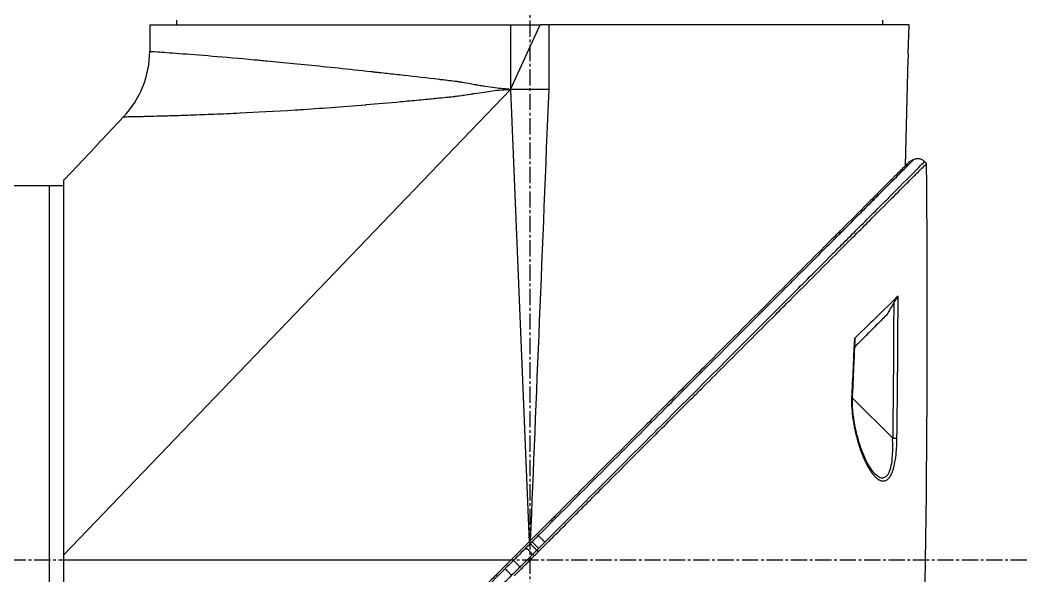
# Model space of a CAD drawing. Header units: millimetres. Extents: x 0 to 4378, y 0 to 2376.
# Drawn here: x 293.7 to 398.4, y 1586.8 to 1644.7 of the extents above; entities that cross this region are included whole.
import ezdxf

# ---------------------------------------------------------------- set-up
doc = ezdxf.new("R2010")
doc.units = ezdxf.units.MM
doc.header["$LTSCALE"] = 0.2
doc.linetypes.add('CENTER2', pattern=[1.125, 0.75, -0.125, 0.125, -0.125])
doc.layers.add('02_Center Line', color=1, linetype='CENTER2')

# ---------------------------------------------------------------- blocks, each defined once
blk = doc.blocks.new('A$C2641d59f')
for p, q in [((74.29, 1041.9), (74.28, 1042.4)), ((147.71, 1041.9), (147.72, 1042.4)), ((71.48, 1041.9), (71.46, 1039.12)), ((71.48, 1041.9), (112.08, 1041.9)), ((109, 1041.9), (109, 1035.2)), ((109, 1035.2), (112.08, 1041.9)), ((113, 1041.9), (112.08, 1041.9)), ((150.45, 1041.9), (113, 1041.9)), ((113, 1035.2), (113, 1041.9)), ((150.37, 1038.9), (150.45, 1041.9)), ((150.07, 1027.25), (150.36, 1038.4)), ((62.5, 986.72), (109, 1035.2)), ((109, 1035.2), (110.92, 988.1)), ((113, 1035.2), (109, 1035.2)), ((68.74, 1032.35), (65.86, 1029.3)), ((62.57, 1025.8), (65.87, 1029.3)), ((65.86, 1029.3), (65.87, 1029.3)), ((112.73, 1028.7), (112.73, 1028.7)), ((112.75, 1029), (112.75, 1029)), ((152.27, 1027.47), (152.07, 1027.68)), ((152.07, 1027.68), (152.27, 1027.47)), ((150.48, 1027.43), (150.48, 1027.43)), ((62.5, 1025.73), (62.5, 947.2)), ((150.03, 1025.63), (150.03, 1025.63)), ((56.5, 1025.2), (62.5, 1025.2)), ((61, 1025.2), (61, 947.2)), ((112.54, 1023.9), (112.54, 1023.9)), ((112.55, 1024.3), (112.56, 1024.3)), ((112.48, 1022.5), (112.48, 1022.5)), ((112.5, 1022.9), (112.5, 1022.9)), ((112.35, 1019.3), (112.35, 1019.3)), ((147.29, 1010.89), (147.29, 1010.89)), ((148.75, 998.89), (144.57, 1003.07)), ((111.64, 1001.88), (111.64, 1001.88)), ((149.19, 998.5), (149.19, 998.5)), ((111.45, 997.21), (111.45, 997.21)), ((146.84, 995.27), (146.84, 995.27)), ((147.85, 994.45), (147.85, 994.45)), ((111.45, 986.65), (111.29, 986.81)), ((111.72, 987.24), (111.88, 987.08)), ((109.02, 986.2), (62.5, 986.2))]:
    blk.add_line(p, q)
blk.add_arc((61.46, 1039.21), 10, 316.7002, 359.5)
at = {"extrusion": (0, 0, -1)}
for centre, major_axis, ratio, start_param, end_param in [((62.56, 1025.81), (-0.645, -0.685), 0.008693, 4.712313, 4.818503), ((62.56, 1025.81), (0.645, 0.685), 0.008695, 1.57072, 1.676912), ((-785.46, 1050.57), (-811.25, -457.18), 0.999757, 3.699285, 3.702015), ((-765.91, 1049.64), (-796.39, -443.67), 0.999758, 3.69711, 3.700721), ((144.24, 1006.71), (0.499, -0.023), 0.017622, 5.662599, 6.283185), ((144.08, 1003.42), (0.499, -0.025), 0.017552, 5.653897, 6.283186), ((111.81, 987.34), (-58.38, -58.45), 0.000062, 4.699422, 4.710548), ((111.29, 986.81), (-0.707, 0.707), 0.000023, 4.712389, 6.027061), ((109.12, 984.65), (-0.707, 0.708), 0.013293, 4.712381, 6.026413)]:
    blk.add_ellipse(centre, major_axis=major_axis, ratio=ratio, start_param=start_param, end_param=end_param, dxfattribs=at)
for points, knots in [([(109, 1035.2), (108.53, 1035.22), (107.98, 1035.27), (107.05, 1035.39), (106.72, 1035.44), (106.19, 1035.52), (105.92, 1035.56), (105.59, 1035.62), (105.43, 1035.65), (105.34, 1035.67), (105.31, 1035.67), (105.28, 1035.68), (105.27, 1035.68), (104.83, 1035.76), (104.46, 1035.83), (104, 1035.91), (103.86, 1035.93), (103.67, 1035.96), (103.59, 1035.97), (103.49, 1035.99), (103.45, 1035.99), (103.43, 1036), (103.42, 1036), (103.41, 1036), (103.41, 1036), (103.33, 1036.01), (103.13, 1036.03), (102.67, 1036.09), (102.49, 1036.11), (102.17, 1036.15), (102.06, 1036.16), (101.89, 1036.18), (101.79, 1036.19), (101.68, 1036.2), (101.62, 1036.21), (101.59, 1036.21), (101.58, 1036.22), (101.57, 1036.22), (100.3, 1036.37), (99.07, 1036.51), (97.3, 1036.71), (96.72, 1036.77), (95.87, 1036.87), (95.45, 1036.91), (94.96, 1036.97), (94.72, 1036.99), (94.6, 1037.01), (94.55, 1037.01), (94.52, 1037.02), (94.5, 1037.02), (92.16, 1037.28), (89.96, 1037.51), (86.91, 1037.82), (85.93, 1037.91), (84.53, 1038.05), (84.08, 1038.09), (83.41, 1038.15), (83.08, 1038.18), (82.71, 1038.22), (82.52, 1038.24), (82.43, 1038.24), (82.39, 1038.25), (82.36, 1038.25), (82.35, 1038.25), (80.77, 1038.4), (79.3, 1038.52), (76.67, 1038.74), (75.51, 1038.83), (73.57, 1038.98), (72.8, 1039.03), (71.74, 1039.1), (71.46, 1039.12), (71.46, 1039.12)], [0, 0, 0, 0, 0.03125, 0.03125, 0.046875, 0.046875, 0.054688, 0.058594, 0.060547, 0.061523, 0.062012, 0.062012, 0.0625, 0.0625, 0.078125, 0.078125, 0.085938, 0.085938, 0.089844, 0.091797, 0.092773, 0.093262, 0.093506, 0.093506, 0.09375, 0.09375, 0.109375, 0.109375, 0.117188, 0.117188, 0.121094, 0.121094, 0.123047, 0.124023, 0.124512, 0.124878, 0.124878, 0.125, 0.125, 0.1875, 0.1875, 0.21875, 0.21875, 0.234375, 0.242188, 0.246094, 0.248047, 0.249023, 0.249023, 0.25, 0.25, 0.375, 0.375, 0.4375, 0.4375, 0.46875, 0.46875, 0.484375, 0.492188, 0.496094, 0.498047, 0.499023, 0.499023, 0.5, 0.5, 0.625, 0.625, 0.75, 0.75, 0.875, 0.875, 1, 1, 1, 1]), ([(150.37, 1038.9), (150.37, 1038.85), (150.37, 1038.8), (150.36, 1038.69), (150.36, 1038.64), (150.36, 1038.55), (150.36, 1038.51), (150.36, 1038.45), (150.36, 1038.42), (150.36, 1038.41), (150.36, 1038.4), (150.36, 1038.4), (150.36, 1038.4), (150.36, 1038.4), (150.36, 1038.4), (150.36, 1038.4), (150.36, 1038.4), (150.36, 1038.4)], [-0.15745551, -0.15745551, -0.15745551, -0.15745551, -0.14166117, -0.14166117, -0.12412913, -0.12412913, -0.1081014, -0.1081014, -0.0880942, -0.0880942, -0.08251292, -0.08251292, -0.08028474, -0.08028474, -0.07872837, -0.07872837, -0.07872826, -0.07872826, -0.07872826, -0.07872826]), ([(68.74, 1032.35), (68.74, 1032.35), (68.79, 1032.35), (68.92, 1032.35), (68.99, 1032.35), (69.07, 1032.36), (69.17, 1032.36), (69.22, 1032.36), (69.28, 1032.36), (69.34, 1032.36), (69.37, 1032.36), (69.4, 1032.36), (69.43, 1032.36), (69.45, 1032.36), (69.47, 1032.36), (69.49, 1032.36), (69.49, 1032.36), (69.5, 1032.36), (69.51, 1032.36), (69.52, 1032.36), (69.52, 1032.36), (69.53, 1032.36), (69.53, 1032.36), (69.53, 1032.36), (69.53, 1032.36), (69.53, 1032.36), (69.54, 1032.36), (69.54, 1032.36), (69.66, 1032.37), (69.79, 1032.37), (69.96, 1032.37), (70.04, 1032.37), (70.13, 1032.38), (70.22, 1032.38), (70.27, 1032.38), (70.32, 1032.38), (70.37, 1032.38), (70.4, 1032.38), (70.43, 1032.38), (70.45, 1032.38), (70.47, 1032.38), (70.48, 1032.38), (70.49, 1032.38), (70.5, 1032.38), (70.51, 1032.38), (70.52, 1032.38), (70.52, 1032.38), (70.53, 1032.38), (70.53, 1032.38), (70.53, 1032.38), (70.54, 1032.38), (70.54, 1032.38), (70.68, 1032.39), (70.85, 1032.39), (71.08, 1032.4), (71.19, 1032.4), (71.32, 1032.4), (71.46, 1032.41), (71.53, 1032.41), (71.6, 1032.41), (71.68, 1032.41), (71.71, 1032.41), (71.75, 1032.41), (71.79, 1032.41), (71.81, 1032.42), (71.83, 1032.42), (71.85, 1032.42), (71.87, 1032.42), (71.88, 1032.42), (71.89, 1032.42), (71.9, 1032.42), (71.91, 1032.42), (71.92, 1032.42), (72.28, 1032.43), (72.63, 1032.44), (72.93, 1032.44), (73.22, 1032.45), (73.47, 1032.46), (73.66, 1032.47), (73.66, 1032.47), (73.66, 1032.47), (73.67, 1032.47), (73.67, 1032.47), (73.69, 1032.47), (73.7, 1032.47), (74.03, 1032.48), (74.36, 1032.49), (74.7, 1032.5), (75.03, 1032.51), (75.37, 1032.52), (75.7, 1032.53), (75.72, 1032.53), (75.74, 1032.53), (75.77, 1032.53), (76.51, 1032.56), (77.31, 1032.59), (78.17, 1032.63), (79.02, 1032.66), (79.92, 1032.7), (80.88, 1032.75), (80.89, 1032.75), (80.89, 1032.75), (80.9, 1032.75), (82.54, 1032.83), (84.43, 1032.93), (86.6, 1033.06), (86.75, 1033.07), (86.91, 1033.08), (87.07, 1033.09), (89.11, 1033.23), (91.4, 1033.39), (93.94, 1033.6), (93.95, 1033.61), (93.96, 1033.61), (93.97, 1033.61), (95.14, 1033.7), (96.35, 1033.81), (97.58, 1033.92), (98.19, 1033.98), (98.82, 1034.04), (99.44, 1034.1), (99.76, 1034.13), (100.08, 1034.16), (100.39, 1034.19), (100.63, 1034.21), (100.87, 1034.24), (101.11, 1034.26), (101.19, 1034.27), (101.27, 1034.28), (101.35, 1034.28), (101.66, 1034.31), (101.98, 1034.35), (102.29, 1034.38), (102.45, 1034.39), (102.61, 1034.41), (102.77, 1034.43), (102.85, 1034.43), (102.93, 1034.44), (103.01, 1034.45), (103.05, 1034.46), (103.09, 1034.46), (103.13, 1034.46), (103.16, 1034.47), (103.2, 1034.47), (103.24, 1034.48), (103.26, 1034.48), (103.26, 1034.48), (103.26, 1034.48), (103.39, 1034.49), (103.6, 1034.52), (103.91, 1034.56), (104.07, 1034.59), (104.26, 1034.61), (104.47, 1034.65), (104.57, 1034.66), (104.68, 1034.68), (104.8, 1034.7), (104.86, 1034.71), (104.92, 1034.71), (104.99, 1034.72), (105.02, 1034.73), (105.05, 1034.73), (105.08, 1034.74), (105.1, 1034.74), (105.11, 1034.74), (105.13, 1034.75), (105.14, 1034.75), (105.14, 1034.75), (105.15, 1034.75), (105.16, 1034.75), (105.17, 1034.75), (105.18, 1034.75), (105.58, 1034.82), (105.94, 1034.87), (106.26, 1034.92), (106.58, 1034.97), (106.86, 1035.01), (107.1, 1035.04), (107.1, 1035.04), (107.1, 1035.04), (107.11, 1035.04), (107.45, 1035.08), (107.78, 1035.12), (108.09, 1035.14), (108.41, 1035.17), (108.71, 1035.19), (109, 1035.2)], [0, 0, 0, 0, 0.0625, 0.0625, 0.0625, 0.09375, 0.09375, 0.09375, 0.109375, 0.109375, 0.109375, 0.117187, 0.117187, 0.117187, 0.121094, 0.121094, 0.121094, 0.123047, 0.123047, 0.123047, 0.124023, 0.124023, 0.124023, 0.124512, 0.124512, 0.124512, 0.125, 0.125, 0.125, 0.15625, 0.15625, 0.15625, 0.171875, 0.171875, 0.171875, 0.179687, 0.179687, 0.179687, 0.183594, 0.183594, 0.183594, 0.185547, 0.185547, 0.185547, 0.186523, 0.186523, 0.186523, 0.187256, 0.187256, 0.187256, 0.1875, 0.1875, 0.1875, 0.21875, 0.21875, 0.21875, 0.234375, 0.234375, 0.234375, 0.242187, 0.242187, 0.242187, 0.246094, 0.246094, 0.246094, 0.248047, 0.248047, 0.248047, 0.249023, 0.249023, 0.249023, 0.25, 0.25, 0.25, 0.28125, 0.28125, 0.28125, 0.312012, 0.312012, 0.312012, 0.312378, 0.312378, 0.312378, 0.313476, 0.313476, 0.313476, 0.34375, 0.34375, 0.34375, 0.373047, 0.373047, 0.373047, 0.375, 0.375, 0.375, 0.4375, 0.4375, 0.4375, 0.499512, 0.499512, 0.499512, 0.5, 0.5, 0.5, 0.625, 0.625, 0.625, 0.633846, 0.633846, 0.633846, 0.749512, 0.749512, 0.749512, 0.75, 0.75, 0.75, 0.8125, 0.8125, 0.8125, 0.84375, 0.84375, 0.84375, 0.859375, 0.859375, 0.859375, 0.871094, 0.871094, 0.871094, 0.875, 0.875, 0.875, 0.890625, 0.890625, 0.890625, 0.898438, 0.898438, 0.898438, 0.902344, 0.902344, 0.902344, 0.904297, 0.904297, 0.904297, 0.906128, 0.906128, 0.906128, 0.907048, 0.907048, 0.907048, 0.921875, 0.921875, 0.921875, 0.929688, 0.929688, 0.929688, 0.933594, 0.933594, 0.933594, 0.935547, 0.935547, 0.935547, 0.936523, 0.936523, 0.936523, 0.937012, 0.937012, 0.937012, 0.937256, 0.937256, 0.937256, 0.9375, 0.9375, 0.9375, 0.953125, 0.953125, 0.953125, 0.968506, 0.968506, 0.968506, 0.96875, 0.96875, 0.96875, 0.984375, 0.984375, 0.984375, 1, 1, 1, 1]), ([(150.48, 1027.66), (150.48, 1027.66), (150.45, 1027.63), (150.33, 1027.51), (150.25, 1027.43), (149.89, 1027.07), (149.55, 1026.73), (148.8, 1025.98), (148.45, 1025.63), (147.85, 1025.03), (147.62, 1024.8), (147.1, 1024.28), (146.8, 1023.98), (145.67, 1022.85), (144.75, 1021.93), (143.18, 1020.36), (142.58, 1019.76), (138.47, 1015.65), (134.08, 1011.26), (128.45, 1005.63), (127.85, 1005.03), (125.9, 1003.08), (124.55, 1001.73), (121.7, 998.88), (120.2, 997.38), (117.07, 994.25), (115.44, 992.62), (113.38, 990.56), (112.96, 990.14), (112.23, 989.41), (111.93, 989.11), (111.42, 988.6), (111.17, 988.35), (110.82, 988), (110.8, 987.98), (110.38, 987.56), (110.19, 987.37), (109.82, 987), (109.64, 986.82), (109.31, 986.49), (109.18, 986.36), (108.94, 986.12), (108.85, 986.03), (108.65, 985.83), (108.55, 985.73), (108.16, 985.34), (107.87, 985.05), (107.19, 984.37), (106.78, 983.96), (104.72, 981.9), (103.09, 980.27), (99.95, 977.13), (98.45, 975.63), (94.22, 971.4), (91.53, 968.71), (88.39, 965.57), (87.84, 965.02), (86.25, 963.43), (85.22, 962.4), (82.36, 959.54), (80.58, 957.76), (78.26, 955.44), (77.61, 954.79), (76.44, 953.62), (75.91, 953.09), (74.96, 952.14), (74.54, 951.72), (73.43, 950.61), (72.79, 949.97), (71.8, 948.98), (71.42, 948.6), (70.96, 948.14), (70.84, 948.02), (70.54, 947.72), (70.37, 947.54), (69.99, 947.17), (69.82, 947), (69.65, 946.83), (69.61, 946.79), (69.57, 946.75), (69.56, 946.74), (69.55, 946.72), (69.54, 946.72), (69.54, 946.72), (69.54, 946.72), (69.54, 946.72), (69.54, 946.72), (69.54, 946.72), (69.54, 946.72), (69.54, 946.72)], [0, 0, 0, 0, 0.264332, 0.264332, 0.528758, 0.528758, 1.056139, 1.056139, 1.406505, 1.406505, 1.606603, 1.606603, 1.835356, 1.835356, 2.445847, 2.445847, 2.794554, 2.794554, 4.769924, 4.769924, 5.00797, 5.00797, 5.526041, 5.526041, 6.089229, 6.089229, 6.695329, 6.695329, 6.850985, 6.850985, 6.965758, 6.965758, 7.072004, 7.072004, 7.117238, 7.117238, 7.152898, 7.152898, 7.188974, 7.188974, 7.2161, 7.2161, 7.234487, 7.234487, 7.254339, 7.254339, 7.310164, 7.310164, 7.395171, 7.395171, 7.733586, 7.733586, 8.048233, 8.048233, 8.627304, 8.627304, 8.751092, 8.751092, 8.989797, 8.989797, 9.432477, 9.432477, 9.613385, 9.613385, 9.771568, 9.771568, 9.909899, 9.909899, 10.152258, 10.152258, 10.334616, 10.334616, 10.403043, 10.403043, 10.523121, 10.523121, 10.703617, 10.703617, 10.793786, 10.793786, 10.838901, 10.838901, 10.861447, 10.861447, 10.872715, 10.872715, 10.878346, 10.878346, 10.883825, 10.883825, 10.883825, 10.883825]), ([(150.93, 1027.87), (150.93, 1027.87), (150.86, 1027.81), (150.7, 1027.65), (150.7, 1027.64), (150.69, 1027.64), (150.69, 1027.63), (150.6, 1027.55), (150.49, 1027.44), (150.35, 1027.3), (150.29, 1027.23), (150.21, 1027.16), (150.13, 1027.07), (150.09, 1027.03), (150.04, 1026.99), (150, 1026.94), (149.98, 1026.92), (149.96, 1026.9), (149.93, 1026.88), (149.93, 1026.88), (149.93, 1026.88), (149.93, 1026.87), (149.91, 1026.85), (149.87, 1026.82), (149.86, 1026.8), (149.64, 1026.58), (149.33, 1026.27), (148.86, 1025.8), (148.62, 1025.56), (148.34, 1025.28), (148.02, 1024.96), (147.86, 1024.79), (147.68, 1024.62), (147.49, 1024.43), (147.4, 1024.34), (147.3, 1024.24), (147.2, 1024.14), (147.15, 1024.09), (147.1, 1024.04), (147.05, 1023.99), (147.03, 1023.96), (147.01, 1023.94), (146.99, 1023.92), (146.98, 1023.92), (146.98, 1023.91), (146.97, 1023.91), (146.94, 1023.88), (146.9, 1023.83), (146.89, 1023.83), (146.75, 1023.68), (146.37, 1023.3), (145.68, 1022.61), (145.33, 1022.26), (144.9, 1021.83), (144.38, 1021.31), (144.12, 1021.05), (143.84, 1020.77), (143.53, 1020.46), (143.37, 1020.3), (143.21, 1020.14), (143.05, 1019.97), (142.96, 1019.89), (142.88, 1019.8), (142.79, 1019.72), (142.75, 1019.67), (142.7, 1019.63), (142.66, 1019.58), (142.64, 1019.57), (142.62, 1019.55), (142.61, 1019.53), (142.6, 1019.53), (142.6, 1019.52), (142.59, 1019.52), (142.56, 1019.49), (142.53, 1019.45), (142.52, 1019.45), (141.83, 1018.76), (140.48, 1017.4), (138.24, 1015.16), (138.08, 1014.99), (137.91, 1014.83), (137.74, 1014.66), (137.66, 1014.57), (137.57, 1014.49), (137.48, 1014.4), (137.44, 1014.36), (137.4, 1014.31), (137.35, 1014.27), (137.33, 1014.25), (137.31, 1014.22), (137.28, 1014.2), (137.25, 1014.17), (137.23, 1014.15), (137.22, 1014.14), (134.64, 1011.55), (131.27, 1008.17), (127.03, 1003.94), (126.39, 1003.29), (125.73, 1002.63), (125.05, 1001.95), (121.24, 998.14), (116.82, 993.72), (111.88, 988.77)], [0, 0, 0, 0, 0.06075, 0.06075, 0.06075, 0.0625, 0.0625, 0.0625, 0.09375, 0.09375, 0.09375, 0.109375, 0.109375, 0.109375, 0.117188, 0.117188, 0.117188, 0.120939, 0.120939, 0.120939, 0.121094, 0.121094, 0.121094, 0.125, 0.125, 0.125, 0.1875, 0.1875, 0.1875, 0.21875, 0.21875, 0.21875, 0.234375, 0.234375, 0.234375, 0.242188, 0.242188, 0.242188, 0.246094, 0.246094, 0.246094, 0.247666, 0.247666, 0.247666, 0.248047, 0.248047, 0.248047, 0.25, 0.25, 0.25, 0.3125, 0.3125, 0.3125, 0.34375, 0.34375, 0.34375, 0.359375, 0.359375, 0.359375, 0.367187, 0.367187, 0.367187, 0.371094, 0.371094, 0.371094, 0.373047, 0.373047, 0.373047, 0.373765, 0.373765, 0.373765, 0.374023, 0.374023, 0.374023, 0.37516, 0.37516, 0.37516, 0.484375, 0.484375, 0.484375, 0.492187, 0.492187, 0.492187, 0.496094, 0.496094, 0.496094, 0.498047, 0.498047, 0.498047, 0.498931, 0.498931, 0.498931, 0.5, 0.5, 0.5, 0.75, 0.75, 0.75, 0.788006, 0.788006, 0.788006, 1, 1, 1, 1]), ([(112.57, 988.09), (117.16, 992.69), (121.64, 997.17), (125.86, 1001.4), (130.25, 1005.8), (134.39, 1009.94), (138.06, 1013.62), (138.11, 1013.68), (138.19, 1013.75), (138.22, 1013.79), (138.27, 1013.83), (138.3, 1013.87), (138.34, 1013.9), (139.36, 1014.93), (140.77, 1016.34), (142.43, 1018), (142.81, 1018.39), (143.21, 1018.79), (143.62, 1019.2), (144.12, 1019.7), (144.64, 1020.22), (145.16, 1020.75), (145.64, 1021.22), (146.12, 1021.7), (146.59, 1022.18), (146.83, 1022.42), (147.07, 1022.66), (147.3, 1022.9), (147.42, 1023.01), (147.54, 1023.13), (147.66, 1023.25), (147.77, 1023.37), (147.9, 1023.49), (148, 1023.6), (148.02, 1023.62), (148.04, 1023.63), (148.06, 1023.65), (149.48, 1025.08), (150.44, 1026.05), (151.05, 1026.66), (151.14, 1026.75), (151.22, 1026.83), (151.29, 1026.9), (151.54, 1027.15), (151.71, 1027.33), (151.83, 1027.45), (152.01, 1027.62), (152.05, 1027.67), (152.06, 1027.68)], [0, 0, 0, 0, 0.243156, 0.243156, 0.243156, 0.496094, 0.496094, 0.496094, 0.49988, 0.49988, 0.49988, 0.504451, 0.504451, 0.504451, 0.625, 0.625, 0.625, 0.652935, 0.652935, 0.652935, 0.6875, 0.6875, 0.6875, 0.71875, 0.71875, 0.71875, 0.734375, 0.734375, 0.734375, 0.742187, 0.742187, 0.742187, 0.75, 0.75, 0.75, 0.751384, 0.751384, 0.751384, 0.859711, 0.859711, 0.859711, 0.875, 0.875, 0.875, 0.92633, 0.92633, 0.92633, 1, 1, 1, 1]), ([(152.06, 1027.68), (152.03, 1027.71), (151.99, 1027.74), (151.95, 1027.77), (151.91, 1027.8), (151.87, 1027.83), (151.82, 1027.85), (151.78, 1027.88), (151.73, 1027.9), (151.68, 1027.92), (151.63, 1027.93), (151.58, 1027.95), (151.53, 1027.96), (151.48, 1027.97), (151.42, 1027.97), (151.37, 1027.97), (151.32, 1027.97), (151.27, 1027.97), (151.21, 1027.96), (151.16, 1027.95), (151.11, 1027.94), (151.07, 1027.93), (151.02, 1027.91), (150.97, 1027.89), (150.93, 1027.87)], [0.00001, 0.00001, 0.00001, 0.00001, 0.125, 0.125, 0.125, 0.25, 0.25, 0.25, 0.375, 0.375, 0.375, 0.5, 0.5, 0.5, 0.625, 0.625, 0.625, 0.75, 0.75, 0.75, 0.875, 0.875, 0.875, 1, 1, 1, 1]), ([(111.88, 987.08), (111.93, 987.13), (111.97, 987.17), (112.07, 987.27), (112.11, 987.31), (112.25, 987.45), (112.34, 987.54), (112.62, 987.81), (112.8, 988), (113.1, 988.3), (113.23, 988.42), (113.84, 989.04), (114.32, 989.52), (115.14, 990.34), (115.46, 990.66), (116.22, 991.42), (116.65, 991.85), (117.66, 992.86), (118.24, 993.44), (119.58, 994.78), (120.34, 995.54), (122.12, 997.32), (123.13, 998.33), (124.71, 999.91), (125.28, 1000.48), (126.5, 1001.7), (127.15, 1002.35), (128.13, 1003.33), (128.48, 1003.67), (129.59, 1004.79), (130.37, 1005.57), (132.01, 1007.2), (132.87, 1008.07), (134.69, 1009.89), (135.65, 1010.85), (137.09, 1012.29), (137.58, 1012.78), (138.99, 1014.19), (139.89, 1015.08), (141.57, 1016.77), (142.35, 1017.55), (143.78, 1018.98), (144.42, 1019.62), (145.57, 1020.77), (146.09, 1021.29), (147.44, 1022.64), (148.23, 1023.43), (149.46, 1024.66), (149.93, 1025.13), (150.66, 1025.86), (150.93, 1026.13), (151.35, 1026.55), (151.51, 1026.71), (151.85, 1027.05), (152.01, 1027.21), (152.17, 1027.37), (152.21, 1027.41), (152.25, 1027.45), (152.26, 1027.46), (152.27, 1027.47), (152.27, 1027.47), (152.27, 1027.47), (152.27, 1027.47), (152.27, 1027.47), (152.27, 1027.47), (152.27, 1027.47), (152.27, 1027.47), (152.27, 1027.47)], [-7.729592, -7.729592, -7.729592, -7.729592, -7.71044, -7.71044, -7.69072, -7.69072, -7.65201, -7.65201, -7.574312, -7.574312, -7.522506, -7.522506, -7.315221, -7.315221, -7.177151, -7.177151, -6.993063, -6.993063, -6.7477, -6.7477, -6.420577, -6.420577, -5.984557, -5.984557, -5.735856, -5.735856, -5.451942, -5.451942, -5.300422, -5.300422, -4.9539, -4.9539, -4.557704, -4.557704, -4.105179, -4.105179, -3.863816, -3.863816, -3.40942, -3.40942, -2.98401, -2.98401, -2.611687, -2.611687, -2.28576, -2.28576, -1.715015, -1.715015, -1.28633, -1.28633, -0.964845, -0.964845, -0.723574, -0.723574, -0.36177, -0.36177, -0.180858, -0.180858, -0.090444, -0.090444, -0.045229, -0.045229, -0.022617, -0.022617, -0.011309, -0.011309, -0.000001, -0.000001, -0.000001, -0.000001]), ([(149.31, 1013.68), (148.85, 1013.24), (148.16, 1012.56), (146.61, 1011.05), (145.77, 1010.24), (144.76, 1009.24)], [0.0000029, 0.0000029, 0.0000029, 0.0000029, 0.3832328, 0.3832328, 0.6375563, 0.6375563, 0.6375563, 0.6375563]), ([(148.86, 1012.99), (148.74, 1012.78), (148.62, 1012.57), (148.38, 1012.16), (148.26, 1011.95), (148.14, 1011.74)], [-0.1435857, -0.1435857, -0.1435857, -0.1435857, -0.0718018, -0.0718018, -0.0000074, -0.0000074, -0.0000074, -0.0000074]), ([(149.31, 1013.68), (149.3, 1013.67), (149.29, 1013.65), (149.26, 1013.61), (149.24, 1013.59), (149.19, 1013.51), (149.14, 1013.45), (149.02, 1013.26), (148.94, 1013.12), (148.86, 1012.99)], [0, 0, 0, 0, 0.00895126, 0.00895126, 0.01944765, 0.01944765, 0.04220813, 0.04220813, 0.0762287, 0.0762287, 0.0762287, 0.0762287]), ([(148.14, 1011.74), (147.83, 1011.44), (147.52, 1011.13), (147.19, 1010.79), (146.81, 1010.41), (146.41, 1010.01), (145.99, 1009.59), (145.98, 1009.58), (145.97, 1009.57), (145.96, 1009.56), (145.59, 1009.19), (145.21, 1008.81), (144.82, 1008.42)], [0.0000092, 0.0000092, 0.0000092, 0.0000092, 0.2496691, 0.2496691, 0.2496691, 0.5366951, 0.5366951, 0.5366951, 0.5448948, 0.5448948, 0.5448948, 0.7978621, 0.7978621, 0.7978621, 0.7978621]), ([(144.85, 1009.25), (144.85, 1009.26), (144.85, 1009.27), (144.84, 1009.28), (144.83, 1009.28), (144.81, 1009.28), (144.8, 1009.27), (144.79, 1009.26), (144.77, 1009.25), (144.76, 1009.24)], [0.12759185, 0.12759185, 0.12759185, 0.12759185, 0.14159583, 0.14159583, 0.15768994, 0.15768994, 0.1672569, 0.1672569, 0.17680899, 0.17680899, 0.17680899, 0.17680899]), ([(144.49, 1003.41), (144.47, 1003.04), (144.47, 1002.66), (144.48, 1002.28), (144.5, 1001.9), (144.54, 1001.52), (144.58, 1001.17), (144.58, 1001.16), (144.58, 1001.15), (144.58, 1001.13), (144.63, 1000.79), (144.68, 1000.44), (144.75, 1000.1), (144.81, 999.76), (144.88, 999.44), (144.96, 999.13), (144.97, 999.11), (144.97, 999.09), (144.98, 999.07), (145.07, 998.73), (145.16, 998.4), (145.26, 998.09), (145.34, 997.85), (145.42, 997.62), (145.51, 997.39), (145.54, 997.31), (145.57, 997.23), (145.6, 997.16), (145.68, 996.96), (145.77, 996.76), (145.85, 996.58), (145.97, 996.34), (146.07, 996.13), (146.21, 995.9), (146.28, 995.77), (146.35, 995.66), (146.42, 995.55), (146.48, 995.46), (146.54, 995.37), (146.61, 995.27), (146.68, 995.17), (146.76, 995.08), (146.83, 995), (146.86, 994.97), (146.88, 994.95), (146.9, 994.93), (146.95, 994.88), (147, 994.83), (147.06, 994.77), (147.14, 994.7), (147.23, 994.63), (147.31, 994.58), (147.35, 994.56), (147.38, 994.55), (147.41, 994.53), (147.46, 994.51), (147.51, 994.49), (147.56, 994.47), (147.6, 994.46), (147.64, 994.46), (147.68, 994.45), (147.78, 994.44), (147.86, 994.45), (147.95, 994.47), (148, 994.49), (148.06, 994.52), (148.12, 994.55), (148.15, 994.57), (148.18, 994.59), (148.21, 994.61), (148.29, 994.68), (148.36, 994.76), (148.44, 994.86), (148.51, 994.97), (148.58, 995.09), (148.64, 995.22), (148.64, 995.23), (148.64, 995.24), (148.65, 995.25), (148.7, 995.37), (148.75, 995.51), (148.8, 995.66), (148.88, 995.9), (148.94, 996.17), (148.98, 996.41), (149, 996.49), (149.01, 996.58), (149.03, 996.67), (149.08, 996.99), (149.12, 997.35), (149.15, 997.67), (149.15, 997.7), (149.15, 997.73), (149.15, 997.76), (149.16, 997.86), (149.17, 997.95), (149.17, 998.04), (149.17, 998.13), (149.18, 998.21), (149.18, 998.29), (149.18, 998.3), (149.18, 998.31), (149.18, 998.32), (149.19, 998.5), (149.19, 998.67), (149.2, 998.89)], [0, 0, 0, 0, 0.06061, 0.06061, 0.06061, 0.122541, 0.122541, 0.122541, 0.125, 0.125, 0.125, 0.18804, 0.18804, 0.18804, 0.25, 0.25, 0.25, 0.254168, 0.254168, 0.254168, 0.323919, 0.323919, 0.323919, 0.375, 0.375, 0.375, 0.39207, 0.39207, 0.39207, 0.4375, 0.4375, 0.4375, 0.5, 0.5, 0.5, 0.533908, 0.533908, 0.533908, 0.5625, 0.5625, 0.5625, 0.59375, 0.59375, 0.59375, 0.602455, 0.602455, 0.602455, 0.625, 0.625, 0.625, 0.65625, 0.65625, 0.65625, 0.669312, 0.669312, 0.669312, 0.6875, 0.6875, 0.6875, 0.700546, 0.700546, 0.700546, 0.731289, 0.731289, 0.731289, 0.75, 0.75, 0.75, 0.759109, 0.759109, 0.759109, 0.785061, 0.785061, 0.785061, 0.81088, 0.81088, 0.81088, 0.8125, 0.8125, 0.8125, 0.835978, 0.835978, 0.835978, 0.875, 0.875, 0.875, 0.888263, 0.888263, 0.888263, 0.9375, 0.9375, 0.9375, 0.942362, 0.942362, 0.942362, 0.956225, 0.956225, 0.956225, 0.96875, 0.96875, 0.96875, 0.970886, 0.970886, 0.970886, 1, 1, 1, 1]), ([(146.84, 995.27), (146.68, 995.45), (146.5, 995.68), (146.13, 996.29), (145.93, 996.69), (145.47, 997.78), (145.23, 998.51), (144.77, 1000.33), (144.59, 1001.49), (144.57, 1002.9), (144.57, 1003.15), (144.58, 1003.4)], [0, 0, 0, 0, 0.1280722, 0.1280722, 0.2960747, 0.2960747, 0.5550044, 0.5550044, 0.9049489, 0.9049489, 0.9799785, 0.9799785, 0.9799785, 0.9799785]), ([(146.84, 995.27), (147, 995.1), (147.17, 994.97), (147.33, 994.88), (147.42, 994.84), (147.5, 994.8), (147.59, 994.79), (147.67, 994.77), (147.75, 994.78), (147.83, 994.8), (147.91, 994.82), (147.99, 994.85), (148.06, 994.91), (148.13, 994.97), (148.2, 995.04), (148.26, 995.14), (148.32, 995.23), (148.38, 995.34), (148.43, 995.46), (148.48, 995.58), (148.52, 995.72), (148.56, 995.86), (148.63, 996.15), (148.68, 996.46), (148.71, 996.8), (148.74, 997.13), (148.76, 997.48), (148.76, 997.82), (148.76, 997.91), (148.76, 998), (148.76, 998.09), (148.76, 998.17), (148.76, 998.26), (148.76, 998.34)], [0.5829129, 0.5829129, 0.5829129, 0.5829129, 0.6456407, 0.6456407, 0.6456407, 0.6779228, 0.6779228, 0.6779228, 0.7102048, 0.7102048, 0.7102048, 0.7424869, 0.7424869, 0.7424869, 0.7747689, 0.7747689, 0.7747689, 0.8070509, 0.8070509, 0.8070509, 0.839333, 0.839333, 0.839333, 0.903897, 0.903897, 0.903897, 0.9684611, 0.9684611, 0.9684611, 0.9846021, 0.9846021, 0.9846021, 1, 1, 1, 1]), ([(111.24, 988.12), (111.31, 988.2), (111.38, 988.27), (111.45, 988.34), (111.49, 988.38), (111.52, 988.41), (111.56, 988.45), (111.66, 988.55), (111.77, 988.66), (111.88, 988.77)], [0, 0, 0, 0, 0.33333, 0.33333, 0.33333, 0.5, 0.5, 0.5, 1, 1, 1, 1]), ([(111.88, 988.77), (111.89, 988.76), (111.9, 988.75), (111.92, 988.73), (111.93, 988.72), (111.95, 988.7), (111.97, 988.68), (111.99, 988.66), (112.02, 988.64), (112.05, 988.61), (112.07, 988.58), (112.1, 988.55), (112.14, 988.52), (112.17, 988.49), (112.2, 988.46), (112.24, 988.42), (112.27, 988.39), (112.31, 988.35), (112.35, 988.31), (112.38, 988.28), (112.42, 988.24), (112.46, 988.2), (112.5, 988.16), (112.53, 988.13), (112.57, 988.09)], [0, 0, 0, 0, 0.125, 0.125, 0.125, 0.25, 0.25, 0.25, 0.375, 0.375, 0.375, 0.5, 0.5, 0.5, 0.625, 0.625, 0.625, 0.75, 0.75, 0.75, 0.875, 0.875, 0.875, 1, 1, 1, 1]), ([(110.6, 987.49), (110.74, 987.63), (110.88, 987.77), (111.02, 987.91), (111.03, 987.92), (111.03, 987.92), (111.04, 987.93)], [0, 0, 0, 0, 0.96178, 0.96178, 0.96178, 1, 1, 1, 1]), ([(111.72, 987.24), (111.69, 987.28), (111.65, 987.32), (111.61, 987.35), (111.57, 987.39), (111.54, 987.43), (111.5, 987.46), (111.46, 987.5), (111.43, 987.54), (111.39, 987.57), (111.36, 987.61), (111.32, 987.64), (111.29, 987.67), (111.26, 987.71), (111.23, 987.74), (111.2, 987.76), (111.17, 987.79), (111.15, 987.81), (111.13, 987.83), (111.11, 987.86), (111.09, 987.87), (111.07, 987.89), (111.06, 987.91), (111.05, 987.92), (111.04, 987.93)], [0, 0, 0, 0, 0.125, 0.125, 0.125, 0.25, 0.25, 0.25, 0.375, 0.375, 0.375, 0.5, 0.5, 0.5, 0.625, 0.625, 0.625, 0.75, 0.75, 0.75, 0.875, 0.875, 0.875, 1, 1, 1, 1]), ([(111.92, 987.44), (111.88, 987.48), (111.85, 987.51), (111.81, 987.55), (111.77, 987.59), (111.74, 987.63), (111.7, 987.66), (111.66, 987.7), (111.62, 987.74), (111.59, 987.77), (111.55, 987.81), (111.52, 987.84), (111.49, 987.87), (111.46, 987.91), (111.43, 987.93), (111.4, 987.96), (111.37, 987.99), (111.35, 988.01), (111.33, 988.03), (111.31, 988.05), (111.29, 988.07), (111.27, 988.09), (111.26, 988.1), (111.24, 988.12), (111.24, 988.12)], [0, 0, 0, 0, 0.125, 0.125, 0.125, 0.25, 0.25, 0.25, 0.375, 0.375, 0.375, 0.5, 0.5, 0.5, 0.625, 0.625, 0.625, 0.75, 0.75, 0.75, 0.875, 0.875, 0.875, 1, 1, 1, 1]), ([(110.6, 987.49), (110.6, 987.49), (110.6, 987.48), (110.59, 987.48), (110.16, 987.05), (109.73, 986.62), (109.3, 986.19)], [0, 0, 0, 0, 0.008616, 0.008616, 0.008616, 1, 1, 1, 1]), ([(109.38, 984.58), (109.74, 984.93), (110.16, 985.36), (110.81, 986.01), (111.01, 986.21), (111.45, 986.65)], [-0.3053506, -0.3053506, -0.3053506, -0.3053506, -0.1855765, -0.1855765, 0, 0, 0, 0]), ([(109.98, 985.5), (110.13, 985.65), (110.27, 985.79), (110.56, 986.08), (110.7, 986.22), (110.99, 986.51), (111.14, 986.66), (111.29, 986.81)], [0, 0, 0, 0, 0.332984, 0.332984, 0.66214, 0.66214, 1, 1, 1, 1]), ([(111.45, 986.65), (111.5, 986.7), (111.56, 986.76), (111.62, 986.81), (111.69, 986.89), (111.76, 986.96), (111.84, 987.04), (111.85, 987.05), (111.87, 987.07), (111.88, 987.08)], [0, 0, 0, 0, 0.3844855, 0.3844855, 0.3844855, 0.8996816, 0.8996816, 0.8996816, 1, 1, 1, 1]), ([(108.44, 985.33), (108.58, 985.47), (108.72, 985.61), (108.85, 985.74), (108.86, 985.75), (108.86, 985.75), (108.87, 985.76), (109.02, 985.91), (109.16, 986.05), (109.3, 986.19)], [0, 0, 0, 0, 0.4462026, 0.4462026, 0.4462026, 0.4637704, 0.4637704, 0.4637704, 1, 1, 1, 1]), ([(109.3, 986.19), (109.31, 986.18), (109.32, 986.17), (109.34, 986.15), (109.35, 986.14), (109.37, 986.12), (109.39, 986.1), (109.41, 986.08), (109.44, 986.05), (109.46, 986.02), (109.49, 986), (109.52, 985.97), (109.55, 985.94), (109.58, 985.9), (109.62, 985.87), (109.65, 985.84), (109.69, 985.8), (109.72, 985.76), (109.76, 985.73), (109.8, 985.69), (109.84, 985.65), (109.87, 985.61), (109.91, 985.58), (109.95, 985.54), (109.98, 985.5)], [0, 0, 0, 0, 0.125, 0.125, 0.125, 0.25, 0.25, 0.25, 0.375, 0.375, 0.375, 0.5, 0.5, 0.5, 0.625, 0.625, 0.625, 0.75, 0.75, 0.75, 0.875, 0.875, 0.875, 1, 1, 1, 1]), ([(109.11, 984.64), (108.53, 984.06), (107.95, 983.48), (107.38, 982.9), (106.22, 981.74), (105.06, 980.59), (103.91, 979.44), (102.75, 978.28), (101.6, 977.14), (100.46, 976), (99.32, 974.85), (98.18, 973.72), (97.05, 972.59), (96.71, 972.25), (96.36, 971.9), (96.01, 971.55), (95.24, 970.78), (94.47, 970.01), (93.7, 969.25), (92.59, 968.14), (91.5, 967.05), (90.42, 965.97), (90.18, 965.74), (89.95, 965.5), (89.72, 965.27), (89.68, 965.24), (89.65, 965.2), (89.61, 965.17), (89.34, 964.9), (89.08, 964.63), (88.81, 964.37), (88.6, 964.16), (88.4, 963.96), (88.19, 963.75), (87.94, 963.5), (87.69, 963.25), (87.44, 963), (87.37, 962.93), (87.3, 962.86), (87.23, 962.79), (87.17, 962.73), (87.12, 962.68), (87.1, 962.66), (87.05, 962.61), (86.97, 962.53), (86.86, 962.43), (86.76, 962.32), (86.63, 962.19), (86.47, 962.04), (86.47, 962.03), (86.46, 962.02), (86.45, 962.01), (86.38, 961.94), (86.3, 961.86), (86.22, 961.78), (86.13, 961.69), (86.01, 961.58), (85.94, 961.51), (85.85, 961.42), (85.77, 961.33), (85.68, 961.25), (85.5, 961.07), (85.34, 960.9), (85.18, 960.75), (85.12, 960.69), (85.07, 960.63), (85.01, 960.58), (84.98, 960.54), (84.96, 960.52), (84.92, 960.49), (84.9, 960.47), (84.87, 960.44), (84.84, 960.41), (84.64, 960.21), (84.46, 960.02), (84.29, 959.85), (84.25, 959.81), (84.21, 959.77), (84.17, 959.73), (83.88, 959.44), (83.63, 959.2), (83.42, 958.99), (83.19, 958.76), (83.01, 958.58), (82.88, 958.45), (82.82, 958.39), (82.77, 958.34), (82.73, 958.3), (82.72, 958.29), (82.71, 958.28), (82.69, 958.26), (82.64, 958.21), (82.56, 958.14), (82.51, 958.08), (82.44, 958.01), (82.37, 957.94), (82.3, 957.87), (82.18, 957.75), (82.07, 957.64), (81.97, 957.54), (81.84, 957.42), (81.74, 957.31), (81.65, 957.22), (81.61, 957.18), (81.57, 957.15), (81.54, 957.11), (81.52, 957.09), (81.51, 957.09), (81.5, 957.08), (81.5, 957.07), (81.49, 957.06), (81.47, 957.05), (81.43, 957), (81.35, 956.93), (81.25, 956.83), (81.21, 956.79), (81.16, 956.73), (81.1, 956.68), (80.92, 956.5), (80.75, 956.33), (80.63, 956.21), (80.51, 956.09), (80.42, 956), (80.37, 955.95), (80.36, 955.94), (80.29, 955.87), (80.26, 955.84), (80.22, 955.8), (80.18, 955.76), (80.14, 955.72), (80.06, 955.64), (79.99, 955.57), (79.92, 955.5), (79.9, 955.48), (79.88, 955.46), (79.87, 955.45), (79.74, 955.32), (79.62, 955.2), (79.51, 955.09), (79.4, 954.98), (79.29, 954.88), (79.19, 954.78), (78.94, 954.52), (78.72, 954.3), (78.53, 954.12), (78.46, 954.05), (78.4, 953.98), (78.33, 953.92), (78.3, 953.89), (78.27, 953.86), (78.24, 953.83), (78.21, 953.79), (78.2, 953.79), (78.15, 953.74), (78.05, 953.63), (77.94, 953.53), (77.84, 953.43), (77.64, 953.23), (77.44, 953.03), (77.25, 952.84), (76.85, 952.45), (76.47, 952.07), (76.1, 951.7), (76.08, 951.68), (76.07, 951.67), (76.06, 951.66), (75.88, 951.48), (75.71, 951.32), (75.55, 951.15), (75.46, 951.06), (75.37, 950.97), (75.28, 950.88), (75.23, 950.84), (75.18, 950.78), (75.16, 950.76), (75.14, 950.74), (75.11, 950.72), (75.09, 950.7), (75.04, 950.65), (74.99, 950.59), (74.93, 950.53), (74.79, 950.39), (74.63, 950.24), (74.46, 950.06), (74.28, 949.89), (74.09, 949.7), (73.88, 949.49), (73.51, 949.13), (73.1, 948.72), (72.68, 948.3), (72.48, 948.1), (72.28, 947.9), (72.08, 947.7), (71.94, 947.57), (71.8, 947.43), (71.67, 947.3), (71.58, 947.21), (71.5, 947.13), (71.42, 947.05), (71.39, 947.02), (71.36, 947), (71.34, 946.97), (71.28, 946.92), (71.23, 946.87), (71.2, 946.83), (71.09, 946.73), (71, 946.63), (70.9, 946.54), (70.84, 946.48), (70.78, 946.42), (70.72, 946.36), (70.53, 946.18), (70.37, 946.01), (70.23, 945.87), (70.09, 945.74), (69.97, 945.62), (69.88, 945.53), (69.78, 945.43), (69.71, 945.36), (69.66, 945.32), (69.64, 945.3), (69.62, 945.28), (69.61, 945.27)], [0, 0, 0, 0, 0.032845, 0.032845, 0.032845, 0.098514, 0.098514, 0.098514, 0.164155, 0.164155, 0.164155, 0.229765, 0.229765, 0.229765, 0.25, 0.25, 0.25, 0.295338, 0.295338, 0.295338, 0.360817, 0.360817, 0.360817, 0.375, 0.375, 0.375, 0.377162, 0.377162, 0.377162, 0.393509, 0.393509, 0.393509, 0.40625, 0.40625, 0.40625, 0.421875, 0.421875, 0.421875, 0.42593, 0.42593, 0.42593, 0.429688, 0.429688, 0.429688, 0.4375, 0.4375, 0.4375, 0.445313, 0.445313, 0.445313, 0.445664, 0.445664, 0.445664, 0.449219, 0.449219, 0.449219, 0.453125, 0.453125, 0.453125, 0.458169, 0.458169, 0.458169, 0.46875, 0.46875, 0.46875, 0.472656, 0.472656, 0.472656, 0.475217, 0.475217, 0.475217, 0.476563, 0.476563, 0.476563, 0.484375, 0.484375, 0.484375, 0.486257, 0.486257, 0.486257, 0.5, 0.5, 0.5, 0.515625, 0.515625, 0.515625, 0.523438, 0.523438, 0.523438, 0.52457, 0.52457, 0.52457, 0.527344, 0.527344, 0.527344, 0.53125, 0.53125, 0.53125, 0.538372, 0.538372, 0.538372, 0.546875, 0.546875, 0.546875, 0.550781, 0.550781, 0.550781, 0.552734, 0.552734, 0.552734, 0.554688, 0.554688, 0.554688, 0.560068, 0.560068, 0.560068, 0.5625, 0.5625, 0.5625, 0.570313, 0.570313, 0.570313, 0.578125, 0.578125, 0.578125, 0.580078, 0.580078, 0.580078, 0.582031, 0.582031, 0.582031, 0.585938, 0.585938, 0.585938, 0.586848, 0.586848, 0.586848, 0.59375, 0.59375, 0.59375, 0.600497, 0.600497, 0.600497, 0.618038, 0.618038, 0.618038, 0.625, 0.625, 0.625, 0.628906, 0.628906, 0.628906, 0.632813, 0.632813, 0.632813, 0.640625, 0.640625, 0.640625, 0.65625, 0.65625, 0.65625, 0.6875, 0.6875, 0.6875, 0.688623, 0.688623, 0.688623, 0.703125, 0.703125, 0.703125, 0.710938, 0.710938, 0.710938, 0.714844, 0.714844, 0.714844, 0.71875, 0.71875, 0.71875, 0.727865, 0.727865, 0.727865, 0.75, 0.75, 0.75, 0.772382, 0.772382, 0.772382, 0.8125, 0.8125, 0.8125, 0.831023, 0.831023, 0.831023, 0.84375, 0.84375, 0.84375, 0.851563, 0.851563, 0.851563, 0.854072, 0.854072, 0.854072, 0.859375, 0.859375, 0.859375, 0.875, 0.875, 0.875, 0.885308, 0.885308, 0.885308, 0.918094, 0.918094, 0.918094, 0.950853, 0.950853, 0.950853, 0.983613, 0.983613, 0.983613, 1, 1, 1, 1]), ([(109.98, 985.5), (109.84, 985.36), (109.69, 985.21), (109.55, 985.07), (109.4, 984.93), (109.26, 984.78), (109.11, 984.64)], [0, 0, 0, 0, 0.501604, 0.501604, 0.501604, 1, 1, 1, 1])]:
    blk.add_open_spline(points, degree=3, knots=knots)
for points in [[(111.08, 988.26), (111.69, 1003.09), (112.33, 1018.73), (113, 1035.2)], [(150.48, 1027.66), (150.48, 1027.66), (150.48, 1027.66), (150.07, 1027.25)], [(150.93, 1027.87), (150.78, 1027.8), (150.63, 1027.73), (150.48, 1027.66)], [(151.36, 954.08), (152.22, 978.53), (152.52, 1003.01), (152.27, 1027.47)], [(148.86, 1012.99), (148.84, 1008.29), (148.81, 1003.59), (148.75, 998.89)], [(149.2, 998.89), (149.26, 1003.82), (149.3, 1008.75), (149.31, 1013.68)], [(144.74, 1006.69), (144.78, 1007.54), (144.81, 1008.4), (144.85, 1009.25)], [(144.58, 1003.4), (144.64, 1004.49), (144.69, 1005.59), (144.74, 1006.69)], [(148.76, 998.34), (148.75, 998.52), (148.74, 998.7), (148.75, 998.89)], [(148.75, 998.89), (148.93, 998.89), (149.12, 998.89), (149.2, 998.89)], [(111.04, 987.93), (111.1, 987.99), (111.17, 988.06), (111.24, 988.12)], [(111.92, 987.44), (111.85, 987.37), (111.79, 987.31), (111.72, 987.24)]]:
    blk.add_open_spline(points, degree=3)
for points, weights, knots in [([(111.29, 986.81), (111.43, 986.95), (111.57, 987.09), (111.71, 987.23), (111.72, 987.24), (111.72, 987.24)], [1, 1.00000000001, 1.00000000001, 1.00000000001, 1.00000000001, 1], [0, 0, 0, 0, 0.96178, 0.96178, 1, 1, 1, 1]), ([(69.4, 946.37), (69.41, 946.38), (69.44, 946.41), (69.52, 946.48), (69.62, 946.59), (69.76, 946.72), (69.98, 946.95), (70.34, 947.3), (70.88, 947.84), (71.44, 948.39), (72.07, 949.02), (72.75, 949.7), (73.48, 950.43), (74.26, 951.2), (74.93, 951.87), (75.77, 952.71), (76.66, 953.59), (77.58, 954.52), (78.38, 955.32), (79.04, 955.97), (79.89, 956.82), (80.98, 957.91), (82.06, 958.98), (82.97, 959.89), (83.66, 960.58), (84.36, 961.28), (85.06, 961.98), (85.78, 962.69), (86.4, 963.32), (87.04, 963.95), (87.78, 964.7), (88.63, 965.54), (89.36, 966.27), (90.18, 967.09), (91.25, 968.15), (92.71, 969.62), (94.25, 971.16), (95.81, 972.71), (97.91, 974.81), (100.55, 977.45), (103.71, 980.61), (106.35, 983.24), (107.91, 984.8), (108.44, 985.33)], [1.00000090268, 1.00000090337, 1.00000090494, 1.00000090772, 1.0000009109, 1.00000091425, 1.00000091923, 1.00000092587, 1.00000093458, 1.00000094238, 1.00000095026, 1.00000095814, 1.00000096555, 1.00000097298, 1.00000097884, 1.00000098566, 1.00000099226, 1.00000099838, 1.00000100381, 1.00000100773, 1.00000101218, 1.00000101775, 1.00000102403, 1.00000102876, 1.00000103117, 1.00000103328, 1.00000103591, 1.00000103923, 1.00000104211, 1.0000010446, 1.00000104692, 1.00000104969, 1.00000105224, 1.00000105487, 1.00000105822, 1.00000106243, 1.00000106682, 1.00000107098, 1.00000107617, 1.00000108238, 1.00000108914, 1.0000010943, 1.00000109735, 1.00000109832], [0, 0, 0, 0, 0.0151525, 0.0292941, 0.044451, 0.0596102, 0.074777, 0.1051282, 0.1355082, 0.1659319, 0.1842014, 0.2146819, 0.2441937, 0.2594697, 0.2900562, 0.3053613, 0.3329363, 0.3636151, 0.3789659, 0.3943189, 0.4127549, 0.4414743, 0.4723959, 0.487904, 0.5032925, 0.5187091, 0.5341501, 0.5495914, 0.5650106, 0.5745174, 0.5899446, 0.6123468, 0.6277921, 0.6355162, 0.6625597, 0.6934739, 0.7244066, 0.7553455, 0.7862944, 0.8482151, 0.9101575, 0.9695323, 1, 1, 1, 1])]:
    blk.add_rational_spline(points, weights, degree=3, knots=knots)
at = {"layer": '02_Center Line', "ltscale": 11.288275}
for p, q in [((111, 1146.5), (111, 922.1)), ((162.71, 986.2), (-71.67, 986.2))]:
    blk.add_line(p, q, dxfattribs=at)

msp = doc.modelspace()

# ---------------------------------------------------------------- block references
msp.add_blockref('A$C2641d59f', (235.724, 602.257))

doc.saveas('drawing.dxf')
